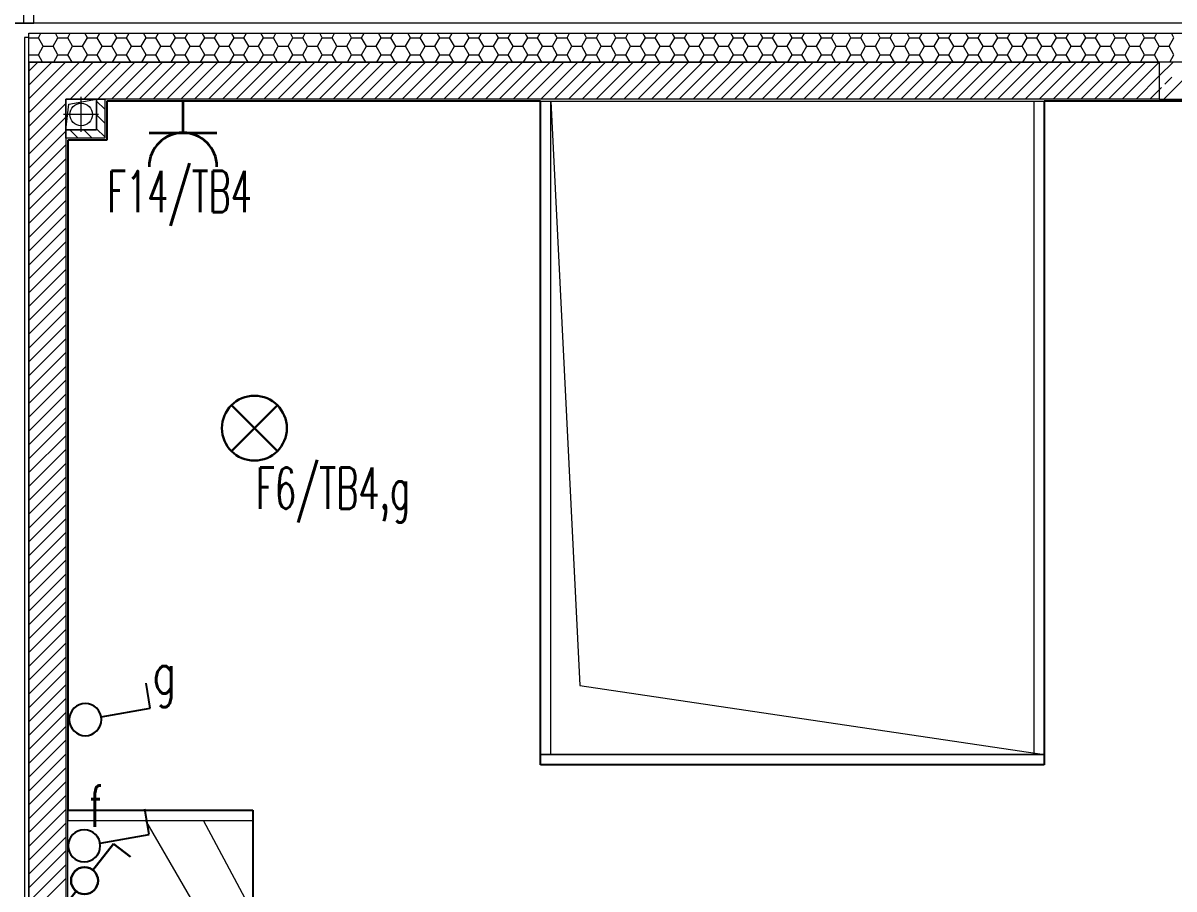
# Model space of a CAD drawing. Header units: millimetres. Extents: x 1780 to 154263, y -7240 to 17216.
# Drawn here: x 124720 to 125280, y 3268 to 3690 of the extents above; entities that cross this region are included whole.
import ezdxf

# ---------------------------------------------------------------- set-up
doc = ezdxf.new("R2010")
doc.units = ezdxf.units.MM
for name, color, linetype, lineweight in [('2d_SX_gruba przekroje', 90, 'Continuous', 20), ('2d_SX_instalacje szkic - kanalizacja sanitarna', 44, 'Continuous', 5), ('2d_SX_oznaczenia', 40, 'Continuous', 0), ('2d_SX_przebicia', 96, 'Continuous', 13), ('2d_SX_szraf', 251, 'Continuous', 0), ('2d_SX_warstwy', 181, 'Continuous', 9), ('2d_SX_widok', 10, 'Continuous', 9)]:
    doc.layers.add(name, color=color, linetype=linetype, lineweight=lineweight)
doc.layers.add('2d_SX_powierzchnia', color=251, linetype='Continuous', plot=False)
doc.layers.add('2d_SX_rewizja 18 września', color=210, linetype='Continuous')
doc.layers.add('60 instalacje elektryka', color=10, linetype='Continuous')
doc.styles.add('OPIS', font='simplex.shx', dxfattribs={"width": 0.7, "height": 4})

# ---------------------------------------------------------------- blocks, each defined once
blk = doc.blocks.new('lampa1')
at = {"layer": '60 instalacje elektryka', "lineweight": 30}
for p, q in [((2045.42, 2946.75), (2067.75, 2924.42)), ((2067.75, 2946.75), (2045.42, 2924.42))]:
    blk.add_line(p, q, dxfattribs=at)
blk.add_circle((2056.58, 2935.58), 15.79, dxfattribs=at)
blk = doc.blocks.new('wyl jednbieg')
at = {"layer": '60 instalacje elektryka', "lineweight": 30}
for p, q in [((2059.79, 3882.77), (2066.28, 3897.38)), ((2066.28, 3897.38), (2075.69, 3893.31))]:
    blk.add_line(p, q, dxfattribs=at)
blk.add_circle((2057.17, 3876.88), 6.45, dxfattribs=at)
blk = doc.blocks.new('schodowy')
blk.add_blockref('wyl jednbieg', (82.33, 4.2))
at = {"rotation": 180}
blk.add_blockref('wyl jednbieg', (4196.68, 7757.96), dxfattribs=at)
blk = doc.blocks.new('jednobiegunowy')
at = {"layer": '60 instalacje elektryka'}
for p, q in [((2190.56, 2793.4), (2200.02, 2802.78)), ((2200.02, 2802.78), (2204.88, 2797.97))]:
    blk.add_line(p, q, dxfattribs=at)
blk.add_circle((2187.5, 2790.37), 4.3, dxfattribs=at)
blk = doc.blocks.new('gniazdo')
at = {"layer": '60 instalacje elektryka', "lineweight": 35}
for p, q in [((1911.132, 1039.393), (1911.132, 1043.76)), ((1911.132, 1041.576), (1909.09, 1041.576))]:
    blk.add_line(p, q, dxfattribs=at)
blk.add_arc((1913.316, 1041.576), 2.184, 90, 270, dxfattribs=at)
blk = doc.blocks.new('2p bc')
at = {"layer": '2d_SX_gruba przekroje', "color": 8}
for p, q in [((107677, 2098.67), (108522.5, 2098.67)), ((109368, 2098.67), (108522.5, 2098.67)), ((108563, 2041.67), (108563, 2060.67)), ((108563, 2060.67), (109330, 2060.67)), ((108544, 1290.67), (108544, 2041.67)), ((108544, 2041.67), (108563, 2041.67))]:
    blk.add_line(p, q, dxfattribs=at)
at = {"layer": '2d_SX_instalacje szkic - kanalizacja sanitarna', "color": 8}
for points in [[(108550.5, 2045.67), (108550.5, 2062.67)], [(108550.5, 2045.67), (108550.5, 2062.67)], [(108559, 2054.17), (108542, 2054.17)], [(108559, 2054.17), (108542, 2054.17)]]:
    blk.add_lwpolyline(points, dxfattribs=at)
blk.add_circle((108550.5, 2054.17), 5.5, dxfattribs=at)
blk.add_circle((108550.5, 2054.17), 5.5, dxfattribs=at)
at = {"layer": '2d_SX_oznaczenia', "color": 8, "ltscale": 0.5}
blk.add_line((108634, 1665.67), (108610.11, 1710.67), dxfattribs=at)
at = {"layer": '2d_SX_powierzchnia', "color": 8}
for p, q in [((108563, 2060.67), (108563, 2041.67)), ((108774, 2060.67), (108563, 2060.67)), ((108774, 1737.67), (108774, 2060.67)), ((109330, 2060.67), (109019, 2060.67)), ((109019, 2060.67), (109019, 1737.67)), ((108563, 2041.67), (108544, 2041.67)), ((108544, 2041.67), (108544, 1715.67)), ((109019, 1737.67), (108774, 1737.67)), ((108544, 1715.67), (108634, 1715.67)), ((108634, 1715.67), (108634, 1630.67))]:
    blk.add_line(p, q, dxfattribs=at)
at = {"layer": '2d_SX_przebicia', "color": 8}
for p, q in [((108543, 2046.67), (108543, 2061.67)), ((108543, 2061.67), (108558, 2061.67)), ((108543, 2046.67), (108543, 2061.67)), ((108543, 2061.67), (108558, 2061.67)), ((108544.59, 2059.18), (108558, 2061.67)), ((108558, 2061.67), (108558, 2046.67)), ((108558, 2061.67), (108558, 2046.67)), ((108543, 2046.67), (108544.59, 2059.18)), ((108558, 2046.67), (108543, 2046.67)), ((108558, 2046.67), (108543, 2046.67))]:
    blk.add_line(p, q, dxfattribs=at)
at = {"layer": '2d_SX_szraf', "color": 8, "linetype": 'Continuous'}
for p, q in [((108525, 2091.51), (108529.73, 2091.51)), ((108529.73, 2091.51), (108530.97, 2093.67)), ((108532.11, 2087.38), (108529.73, 2091.51)), ((108536.87, 2087.38), (108539.25, 2091.51)), ((108539.25, 2091.51), (108538.01, 2093.67)), ((108539.25, 2091.51), (108544.02, 2091.51)), ((108544.02, 2091.51), (108545.26, 2093.67)), ((108546.4, 2087.38), (108544.02, 2091.51)), ((108551.16, 2087.38), (108553.54, 2091.51)), ((108553.54, 2091.51), (108552.29, 2093.67)), ((108553.54, 2091.51), (108558.3, 2091.51)), ((108558.3, 2091.51), (108559.55, 2093.67)), ((108560.68, 2087.38), (108558.3, 2091.51)), ((108565.45, 2087.38), (108567.83, 2091.51)), ((108567.83, 2091.51), (108566.58, 2093.67)), ((108567.83, 2091.51), (108572.59, 2091.51)), ((108572.59, 2091.51), (108573.84, 2093.67)), ((108574.97, 2087.38), (108572.59, 2091.51)), ((108579.73, 2087.38), (108582.12, 2091.51)), ((108582.12, 2091.51), (108580.87, 2093.67)), ((108582.12, 2091.51), (108586.88, 2091.51)), ((108586.88, 2091.51), (108588.12, 2093.67)), ((108589.26, 2087.38), (108586.88, 2091.51)), ((108594.02, 2087.38), (108596.4, 2091.51)), ((108596.4, 2091.51), (108595.16, 2093.67)), ((108596.4, 2091.51), (108601.17, 2091.51)), ((108601.17, 2091.51), (108602.41, 2093.67)), ((108603.55, 2087.38), (108601.17, 2091.51)), ((108608.31, 2087.38), (108610.69, 2091.51)), ((108610.69, 2091.51), (108609.44, 2093.67)), ((108610.69, 2091.51), (108615.45, 2091.51)), ((108615.45, 2091.51), (108616.7, 2093.67)), ((108617.83, 2087.38), (108615.45, 2091.51)), ((108622.6, 2087.38), (108624.98, 2091.51)), ((108624.98, 2091.51), (108623.73, 2093.67)), ((108624.98, 2091.51), (108629.74, 2091.51)), ((108629.74, 2091.51), (108630.99, 2093.67)), ((108632.12, 2087.38), (108629.74, 2091.51)), ((108636.88, 2087.38), (108639.27, 2091.51)), ((108639.27, 2091.51), (108638.02, 2093.67)), ((108639.27, 2091.51), (108644.03, 2091.51)), ((108644.03, 2091.51), (108645.27, 2093.67)), ((108646.41, 2087.38), (108644.03, 2091.51)), ((108651.17, 2087.38), (108653.55, 2091.51)), ((108653.55, 2091.51), (108652.31, 2093.67)), ((108653.55, 2091.51), (108658.32, 2091.51)), ((108658.32, 2091.51), (108659.56, 2093.67)), ((108660.7, 2087.38), (108658.32, 2091.51)), ((108665.46, 2087.38), (108667.84, 2091.51)), ((108667.84, 2091.51), (108666.59, 2093.67)), ((108667.84, 2091.51), (108672.6, 2091.51)), ((108672.6, 2091.51), (108673.85, 2093.67)), ((108674.98, 2087.38), (108672.6, 2091.51)), ((108679.75, 2087.38), (108682.13, 2091.51)), ((108682.13, 2091.51), (108680.88, 2093.67)), ((108682.13, 2091.51), (108686.89, 2091.51)), ((108686.89, 2091.51), (108688.14, 2093.67)), ((108689.27, 2087.38), (108686.89, 2091.51)), ((108694.03, 2087.38), (108696.42, 2091.51)), ((108696.42, 2091.51), (108695.17, 2093.67)), ((108696.42, 2091.51), (108701.18, 2091.51)), ((108701.18, 2091.51), (108702.42, 2093.67)), ((108703.56, 2087.38), (108701.18, 2091.51)), ((108708.32, 2087.38), (108710.7, 2091.51)), ((108710.7, 2091.51), (108709.46, 2093.67)), ((108710.7, 2091.51), (108715.47, 2091.51)), ((108715.47, 2091.51), (108716.71, 2093.67)), ((108717.85, 2087.38), (108715.47, 2091.51)), ((108722.61, 2087.38), (108724.99, 2091.51)), ((108724.99, 2091.51), (108723.74, 2093.67)), ((108724.99, 2091.51), (108729.75, 2091.51)), ((108729.75, 2091.51), (108731, 2093.67)), ((108732.13, 2087.38), (108729.75, 2091.51)), ((108736.9, 2087.38), (108739.28, 2091.51)), ((108739.28, 2091.51), (108738.03, 2093.67)), ((108739.28, 2091.51), (108744.04, 2091.51)), ((108744.04, 2091.51), (108745.29, 2093.67)), ((108746.42, 2087.38), (108744.04, 2091.51)), ((108751.18, 2087.38), (108753.57, 2091.51)), ((108753.57, 2091.51), (108752.32, 2093.67)), ((108753.57, 2091.51), (108758.33, 2091.51)), ((108758.33, 2091.51), (108759.57, 2093.67)), ((108760.71, 2087.38), (108758.33, 2091.51)), ((108765.47, 2087.38), (108767.85, 2091.51)), ((108767.85, 2091.51), (108766.61, 2093.67)), ((108767.85, 2091.51), (108772.62, 2091.51)), ((108772.62, 2091.51), (108773.86, 2093.67)), ((108775, 2087.38), (108772.62, 2091.51)), ((108779.76, 2087.38), (108782.14, 2091.51)), ((108782.14, 2091.51), (108780.89, 2093.67)), ((108782.14, 2091.51), (108786.9, 2091.51)), ((108786.9, 2091.51), (108788.15, 2093.67)), ((108789.28, 2087.38), (108786.9, 2091.51)), ((108794.05, 2087.38), (108796.43, 2091.51)), ((108796.43, 2091.51), (108795.18, 2093.67)), ((108796.43, 2091.51), (108801.19, 2091.51)), ((108801.19, 2091.51), (108802.44, 2093.67)), ((108803.57, 2087.38), (108801.19, 2091.51)), ((108808.33, 2087.38), (108810.72, 2091.51)), ((108810.72, 2091.51), (108809.47, 2093.67)), ((108810.72, 2091.51), (108815.48, 2091.51)), ((108815.48, 2091.51), (108816.72, 2093.67)), ((108817.86, 2087.38), (108815.48, 2091.51)), ((108822.62, 2087.38), (108825, 2091.51)), ((108825, 2091.51), (108823.76, 2093.67)), ((108825, 2091.51), (108829.77, 2091.51)), ((108829.77, 2091.51), (108831.01, 2093.67)), ((108832.15, 2087.38), (108829.77, 2091.51)), ((108836.91, 2087.38), (108839.29, 2091.51)), ((108839.29, 2091.51), (108838.04, 2093.67)), ((108839.29, 2091.51), (108844.05, 2091.51)), ((108844.05, 2091.51), (108845.3, 2093.67)), ((108846.43, 2087.38), (108844.05, 2091.51)), ((108851.2, 2087.38), (108853.58, 2091.51)), ((108853.58, 2091.51), (108852.33, 2093.67)), ((108853.58, 2091.51), (108858.34, 2091.51)), ((108858.34, 2091.51), (108859.59, 2093.67)), ((108860.72, 2087.38), (108858.34, 2091.51)), ((108865.48, 2087.38), (108867.87, 2091.51)), ((108867.87, 2091.51), (108866.62, 2093.67)), ((108867.87, 2091.51), (108872.63, 2091.51)), ((108872.63, 2091.51), (108873.87, 2093.67)), ((108875.01, 2087.38), (108872.63, 2091.51)), ((108879.77, 2087.38), (108882.15, 2091.51)), ((108882.15, 2091.51), (108880.91, 2093.67)), ((108882.15, 2091.51), (108886.92, 2091.51)), ((108886.92, 2091.51), (108888.16, 2093.67)), ((108889.3, 2087.38), (108886.92, 2091.51)), ((108894.06, 2087.38), (108896.44, 2091.51)), ((108896.44, 2091.51), (108895.19, 2093.67)), ((108896.44, 2091.51), (108901.2, 2091.51)), ((108901.2, 2091.51), (108902.45, 2093.67)), ((108903.58, 2087.38), (108901.2, 2091.51)), ((108908.35, 2087.38), (108910.73, 2091.51)), ((108910.73, 2091.51), (108909.48, 2093.67)), ((108910.73, 2091.51), (108915.49, 2091.51)), ((108915.49, 2091.51), (108916.74, 2093.67)), ((108917.87, 2087.38), (108915.49, 2091.51)), ((108922.63, 2087.38), (108925.02, 2091.51)), ((108925.02, 2091.51), (108923.77, 2093.67)), ((108925.02, 2091.51), (108929.78, 2091.51)), ((108929.78, 2091.51), (108931.02, 2093.67)), ((108932.16, 2087.38), (108929.78, 2091.51)), ((108936.92, 2087.38), (108939.3, 2091.51)), ((108939.3, 2091.51), (108938.06, 2093.67)), ((108939.3, 2091.51), (108944.07, 2091.51)), ((108944.07, 2091.51), (108945.31, 2093.67)), ((108946.45, 2087.38), (108944.07, 2091.51)), ((108951.21, 2087.38), (108953.59, 2091.51)), ((108953.59, 2091.51), (108952.34, 2093.67)), ((108953.59, 2091.51), (108958.35, 2091.51)), ((108958.35, 2091.51), (108959.6, 2093.67)), ((108960.73, 2087.38), (108958.35, 2091.51)), ((108965.5, 2087.38), (108967.88, 2091.51)), ((108967.88, 2091.51), (108966.63, 2093.67)), ((108967.88, 2091.51), (108972.64, 2091.51)), ((108972.64, 2091.51), (108973.89, 2093.67)), ((108975.02, 2087.38), (108972.64, 2091.51)), ((108979.78, 2087.38), (108982.17, 2091.51)), ((108982.17, 2091.51), (108980.92, 2093.67)), ((108982.17, 2091.51), (108986.93, 2091.51)), ((108986.93, 2091.51), (108988.17, 2093.67)), ((108989.31, 2087.38), (108986.93, 2091.51)), ((108994.07, 2087.38), (108996.45, 2091.51)), ((108996.45, 2091.51), (108995.21, 2093.67)), ((108996.45, 2091.51), (109001.22, 2091.51)), ((109001.22, 2091.51), (109002.46, 2093.67)), ((109003.6, 2087.38), (109001.22, 2091.51)), ((109008.36, 2087.38), (109010.74, 2091.51)), ((109010.74, 2091.51), (109009.49, 2093.67)), ((109010.74, 2091.51), (109015.5, 2091.51)), ((109015.5, 2091.51), (109016.75, 2093.67)), ((109017.88, 2087.38), (109015.5, 2091.51)), ((109022.65, 2087.38), (109025.03, 2091.51)), ((109025.03, 2091.51), (109023.78, 2093.67)), ((109025.03, 2091.51), (109029.79, 2091.51)), ((109029.79, 2091.51), (109031.04, 2093.67)), ((109032.17, 2087.38), (109029.79, 2091.51)), ((109036.93, 2087.38), (109039.32, 2091.51)), ((109039.32, 2091.51), (109038.07, 2093.67)), ((109039.32, 2091.51), (109044.08, 2091.51)), ((109044.08, 2091.51), (109045.32, 2093.67)), ((109046.46, 2087.38), (109044.08, 2091.51)), ((109051.22, 2087.38), (109053.6, 2091.51)), ((109053.6, 2091.51), (109052.36, 2093.67)), ((109053.6, 2091.51), (109058.37, 2091.51)), ((109058.37, 2091.51), (109059.61, 2093.67)), ((109060.75, 2087.38), (109058.37, 2091.51)), ((109065.51, 2087.38), (109067.89, 2091.51)), ((109067.89, 2091.51), (109066.64, 2093.67)), ((109067.89, 2091.51), (109072.65, 2091.51)), ((109072.65, 2091.51), (109073.9, 2093.67)), ((109075.03, 2087.38), (109072.65, 2091.51)), ((109079.8, 2087.38), (109082.18, 2091.51)), ((109082.18, 2091.51), (109080.93, 2093.67)), ((108525, 2083.26), (108529.73, 2083.26)), ((108529.73, 2083.26), (108532.11, 2087.38)), ((108531.8, 2079.67), (108529.73, 2083.26)), ((108532.11, 2087.38), (108536.87, 2087.38)), ((108539.25, 2083.26), (108536.87, 2087.38)), ((108537.18, 2079.67), (108539.25, 2083.26)), ((108539.25, 2083.26), (108544.02, 2083.26)), ((108544.02, 2083.26), (108546.4, 2087.38)), ((108546.09, 2079.67), (108544.02, 2083.26)), ((108546.4, 2087.38), (108551.16, 2087.38)), ((108553.54, 2083.26), (108551.16, 2087.38)), ((108551.47, 2079.67), (108553.54, 2083.26)), ((108553.54, 2083.26), (108558.3, 2083.26)), ((108558.3, 2083.26), (108560.68, 2087.38)), ((108560.38, 2079.67), (108558.3, 2083.26)), ((108560.68, 2087.38), (108565.45, 2087.38)), ((108567.83, 2083.26), (108565.45, 2087.38)), ((108565.75, 2079.67), (108567.83, 2083.26)), ((108567.83, 2083.26), (108572.59, 2083.26)), ((108572.59, 2083.26), (108574.97, 2087.38)), ((108574.66, 2079.67), (108572.59, 2083.26)), ((108574.97, 2087.38), (108579.73, 2087.38)), ((108582.12, 2083.26), (108579.73, 2087.38)), ((108580.04, 2079.67), (108582.12, 2083.26)), ((108582.12, 2083.26), (108586.88, 2083.26)), ((108586.88, 2083.26), (108589.26, 2087.38)), ((108588.95, 2079.67), (108586.88, 2083.26)), ((108589.26, 2087.38), (108594.02, 2087.38)), ((108596.4, 2083.26), (108594.02, 2087.38)), ((108594.33, 2079.67), (108596.4, 2083.26)), ((108596.4, 2083.26), (108601.17, 2083.26)), ((108601.17, 2083.26), (108603.55, 2087.38)), ((108603.24, 2079.67), (108601.17, 2083.26)), ((108603.55, 2087.38), (108608.31, 2087.38)), ((108610.69, 2083.26), (108608.31, 2087.38)), ((108608.62, 2079.67), (108610.69, 2083.26)), ((108610.69, 2083.26), (108615.45, 2083.26)), ((108615.45, 2083.26), (108617.83, 2087.38)), ((108617.53, 2079.67), (108615.45, 2083.26)), ((108617.83, 2087.38), (108622.6, 2087.38)), ((108624.98, 2083.26), (108622.6, 2087.38)), ((108622.9, 2079.67), (108624.98, 2083.26)), ((108624.98, 2083.26), (108629.74, 2083.26)), ((108629.74, 2083.26), (108632.12, 2087.38)), ((108631.81, 2079.67), (108629.74, 2083.26)), ((108632.12, 2087.38), (108636.88, 2087.38)), ((108639.27, 2083.26), (108636.88, 2087.38)), ((108637.19, 2079.67), (108639.27, 2083.26)), ((108639.27, 2083.26), (108644.03, 2083.26)), ((108644.03, 2083.26), (108646.41, 2087.38)), ((108646.1, 2079.67), (108644.03, 2083.26)), ((108646.41, 2087.38), (108651.17, 2087.38)), ((108653.55, 2083.26), (108651.17, 2087.38)), ((108651.48, 2079.67), (108653.55, 2083.26)), ((108653.55, 2083.26), (108658.32, 2083.26)), ((108658.32, 2083.26), (108660.7, 2087.38)), ((108660.39, 2079.67), (108658.32, 2083.26)), ((108660.7, 2087.38), (108665.46, 2087.38)), ((108667.84, 2083.26), (108665.46, 2087.38)), ((108665.77, 2079.67), (108667.84, 2083.26)), ((108667.84, 2083.26), (108672.6, 2083.26)), ((108672.6, 2083.26), (108674.98, 2087.38)), ((108674.68, 2079.67), (108672.6, 2083.26)), ((108674.98, 2087.38), (108679.75, 2087.38)), ((108682.13, 2083.26), (108679.75, 2087.38)), ((108680.05, 2079.67), (108682.13, 2083.26)), ((108682.13, 2083.26), (108686.89, 2083.26)), ((108686.89, 2083.26), (108689.27, 2087.38)), ((108688.96, 2079.67), (108686.89, 2083.26)), ((108689.27, 2087.38), (108694.03, 2087.38)), ((108696.42, 2083.26), (108694.03, 2087.38)), ((108694.34, 2079.67), (108696.42, 2083.26)), ((108696.42, 2083.26), (108701.18, 2083.26)), ((108701.18, 2083.26), (108703.56, 2087.38)), ((108703.25, 2079.67), (108701.18, 2083.26)), ((108703.56, 2087.38), (108708.32, 2087.38)), ((108710.7, 2083.26), (108708.32, 2087.38)), ((108708.63, 2079.67), (108710.7, 2083.26)), ((108710.7, 2083.26), (108715.47, 2083.26)), ((108715.47, 2083.26), (108717.85, 2087.38)), ((108717.54, 2079.67), (108715.47, 2083.26)), ((108717.85, 2087.38), (108722.61, 2087.38)), ((108724.99, 2083.26), (108722.61, 2087.38)), ((108722.92, 2079.67), (108724.99, 2083.26)), ((108724.99, 2083.26), (108729.75, 2083.26)), ((108729.75, 2083.26), (108732.13, 2087.38)), ((108731.83, 2079.67), (108729.75, 2083.26)), ((108732.13, 2087.38), (108736.9, 2087.38)), ((108739.28, 2083.26), (108736.9, 2087.38)), ((108737.2, 2079.67), (108739.28, 2083.26)), ((108739.28, 2083.26), (108744.04, 2083.26)), ((108744.04, 2083.26), (108746.42, 2087.38)), ((108746.11, 2079.67), (108744.04, 2083.26)), ((108746.42, 2087.38), (108751.18, 2087.38)), ((108753.57, 2083.26), (108751.18, 2087.38)), ((108751.49, 2079.67), (108753.57, 2083.26)), ((108753.57, 2083.26), (108758.33, 2083.26)), ((108758.33, 2083.26), (108760.71, 2087.38)), ((108760.4, 2079.67), (108758.33, 2083.26)), ((108760.71, 2087.38), (108765.47, 2087.38)), ((108767.85, 2083.26), (108765.47, 2087.38)), ((108765.78, 2079.67), (108767.85, 2083.26)), ((108767.85, 2083.26), (108772.62, 2083.26)), ((108772.62, 2083.26), (108775, 2087.38)), ((108774.69, 2079.67), (108772.62, 2083.26)), ((108775, 2087.38), (108779.76, 2087.38)), ((108782.14, 2083.26), (108779.76, 2087.38)), ((108780.07, 2079.67), (108782.14, 2083.26)), ((108782.14, 2083.26), (108786.9, 2083.26)), ((108786.9, 2083.26), (108789.28, 2087.38)), ((108788.98, 2079.67), (108786.9, 2083.26)), ((108789.28, 2087.38), (108794.05, 2087.38)), ((108796.43, 2083.26), (108794.05, 2087.38)), ((108794.35, 2079.67), (108796.43, 2083.26)), ((108796.43, 2083.26), (108801.19, 2083.26)), ((108801.19, 2083.26), (108803.57, 2087.38)), ((108803.26, 2079.67), (108801.19, 2083.26)), ((108803.57, 2087.38), (108808.33, 2087.38)), ((108810.72, 2083.26), (108808.33, 2087.38)), ((108808.64, 2079.67), (108810.72, 2083.26)), ((108810.72, 2083.26), (108815.48, 2083.26)), ((108815.48, 2083.26), (108817.86, 2087.38)), ((108817.55, 2079.67), (108815.48, 2083.26)), ((108817.86, 2087.38), (108822.62, 2087.38)), ((108825, 2083.26), (108822.62, 2087.38)), ((108822.93, 2079.67), (108825, 2083.26)), ((108825, 2083.26), (108829.77, 2083.26)), ((108829.77, 2083.26), (108832.15, 2087.38)), ((108831.84, 2079.67), (108829.77, 2083.26)), ((108832.15, 2087.38), (108836.91, 2087.38)), ((108839.29, 2083.26), (108836.91, 2087.38)), ((108837.22, 2079.67), (108839.29, 2083.26)), ((108839.29, 2083.26), (108844.05, 2083.26)), ((108844.05, 2083.26), (108846.43, 2087.38)), ((108846.13, 2079.67), (108844.05, 2083.26)), ((108846.43, 2087.38), (108851.2, 2087.38)), ((108853.58, 2083.26), (108851.2, 2087.38)), ((108851.5, 2079.67), (108853.58, 2083.26)), ((108853.58, 2083.26), (108858.34, 2083.26)), ((108858.34, 2083.26), (108860.72, 2087.38)), ((108860.41, 2079.67), (108858.34, 2083.26)), ((108860.72, 2087.38), (108865.48, 2087.38)), ((108867.87, 2083.26), (108865.48, 2087.38)), ((108865.79, 2079.67), (108867.87, 2083.26)), ((108867.87, 2083.26), (108872.63, 2083.26)), ((108872.63, 2083.26), (108875.01, 2087.38)), ((108874.7, 2079.67), (108872.63, 2083.26)), ((108875.01, 2087.38), (108879.77, 2087.38)), ((108882.15, 2083.26), (108879.77, 2087.38)), ((108880.08, 2079.67), (108882.15, 2083.26)), ((108882.15, 2083.26), (108886.92, 2083.26)), ((108886.92, 2083.26), (108889.3, 2087.38)), ((108888.99, 2079.67), (108886.92, 2083.26)), ((108889.3, 2087.38), (108894.06, 2087.38)), ((108896.44, 2083.26), (108894.06, 2087.38)), ((108894.37, 2079.67), (108896.44, 2083.26)), ((108896.44, 2083.26), (108901.2, 2083.26)), ((108901.2, 2083.26), (108903.58, 2087.38)), ((108903.28, 2079.67), (108901.2, 2083.26)), ((108903.58, 2087.38), (108908.35, 2087.38)), ((108910.73, 2083.26), (108908.35, 2087.38)), ((108908.65, 2079.67), (108910.73, 2083.26)), ((108910.73, 2083.26), (108915.49, 2083.26)), ((108915.49, 2083.26), (108917.87, 2087.38)), ((108917.56, 2079.67), (108915.49, 2083.26)), ((108917.87, 2087.38), (108922.63, 2087.38)), ((108925.02, 2083.26), (108922.63, 2087.38)), ((108922.94, 2079.67), (108925.02, 2083.26)), ((108925.02, 2083.26), (108929.78, 2083.26)), ((108929.78, 2083.26), (108932.16, 2087.38)), ((108931.85, 2079.67), (108929.78, 2083.26)), ((108932.16, 2087.38), (108936.92, 2087.38)), ((108939.3, 2083.26), (108936.92, 2087.38)), ((108937.23, 2079.67), (108939.3, 2083.26)), ((108939.3, 2083.26), (108944.07, 2083.26)), ((108944.07, 2083.26), (108946.45, 2087.38)), ((108946.14, 2079.67), (108944.07, 2083.26)), ((108946.45, 2087.38), (108951.21, 2087.38)), ((108953.59, 2083.26), (108951.21, 2087.38)), ((108951.52, 2079.67), (108953.59, 2083.26)), ((108953.59, 2083.26), (108958.35, 2083.26)), ((108958.35, 2083.26), (108960.73, 2087.38)), ((108960.43, 2079.67), (108958.35, 2083.26)), ((108960.73, 2087.38), (108965.5, 2087.38)), ((108967.88, 2083.26), (108965.5, 2087.38)), ((108965.8, 2079.67), (108967.88, 2083.26)), ((108967.88, 2083.26), (108972.64, 2083.26)), ((108972.64, 2083.26), (108975.02, 2087.38)), ((108974.71, 2079.67), (108972.64, 2083.26)), ((108975.02, 2087.38), (108979.78, 2087.38)), ((108982.17, 2083.26), (108979.78, 2087.38)), ((108980.09, 2079.67), (108982.17, 2083.26)), ((108982.17, 2083.26), (108986.93, 2083.26)), ((108986.93, 2083.26), (108989.31, 2087.38)), ((108989, 2079.67), (108986.93, 2083.26)), ((108989.31, 2087.38), (108994.07, 2087.38)), ((108996.45, 2083.26), (108994.07, 2087.38)), ((108994.38, 2079.67), (108996.45, 2083.26)), ((108996.45, 2083.26), (109001.22, 2083.26)), ((109001.22, 2083.26), (109003.6, 2087.38)), ((109003.29, 2079.67), (109001.22, 2083.26)), ((109003.6, 2087.38), (109008.36, 2087.38)), ((109010.74, 2083.26), (109008.36, 2087.38)), ((109008.67, 2079.67), (109010.74, 2083.26)), ((109010.74, 2083.26), (109015.5, 2083.26)), ((109015.5, 2083.26), (109017.88, 2087.38)), ((109017.58, 2079.67), (109015.5, 2083.26)), ((109017.88, 2087.38), (109022.65, 2087.38)), ((109025.03, 2083.26), (109022.65, 2087.38)), ((109022.95, 2079.67), (109025.03, 2083.26)), ((109025.03, 2083.26), (109029.79, 2083.26)), ((109029.79, 2083.26), (109032.17, 2087.38)), ((109031.86, 2079.67), (109029.79, 2083.26)), ((109032.17, 2087.38), (109036.93, 2087.38)), ((109039.32, 2083.26), (109036.93, 2087.38)), ((109037.24, 2079.67), (109039.32, 2083.26)), ((109039.32, 2083.26), (109044.08, 2083.26)), ((109044.08, 2083.26), (109046.46, 2087.38)), ((109046.15, 2079.67), (109044.08, 2083.26)), ((109046.46, 2087.38), (109051.22, 2087.38)), ((109053.6, 2083.26), (109051.22, 2087.38)), ((109051.53, 2079.67), (109053.6, 2083.26)), ((109053.6, 2083.26), (109058.37, 2083.26)), ((109058.37, 2083.26), (109060.75, 2087.38)), ((109060.44, 2079.67), (109058.37, 2083.26)), ((109060.75, 2087.38), (109065.51, 2087.38)), ((109067.89, 2083.26), (109065.51, 2087.38)), ((109065.82, 2079.67), (109067.89, 2083.26)), ((109067.89, 2083.26), (109072.65, 2083.26)), ((109072.65, 2083.26), (109075.03, 2087.38)), ((109074.73, 2079.67), (109072.65, 2083.26)), ((109075.03, 2087.38), (109079.8, 2087.38)), ((109082.18, 2083.26), (109079.8, 2087.38)), ((109080.1, 2079.67), (109082.18, 2083.26)), ((108525, 2075.2), (108529.46, 2079.67)), ((108525, 2068.47), (108536.2, 2079.67)), ((108525, 2061.73), (108542.93, 2079.67)), ((108525, 2055), (108549.67, 2079.67)), ((108525, 2048.26), (108556.4, 2079.67)), ((108545.14, 2061.67), (108563.14, 2079.67)), ((108551.87, 2061.67), (108569.87, 2079.67)), ((108558.61, 2061.67), (108576.61, 2079.67)), ((108565.34, 2061.67), (108583.34, 2079.67)), ((108572.08, 2061.67), (108590.08, 2079.67)), ((108578.81, 2061.67), (108596.81, 2079.67)), ((108585.55, 2061.67), (108603.55, 2079.67)), ((108592.28, 2061.67), (108610.28, 2079.67)), ((108599.02, 2061.67), (108617.02, 2079.67)), ((108605.75, 2061.67), (108623.75, 2079.67)), ((108612.49, 2061.67), (108630.49, 2079.67)), ((108619.22, 2061.67), (108637.22, 2079.67)), ((108625.96, 2061.67), (108643.96, 2079.67)), ((108632.69, 2061.67), (108650.69, 2079.67)), ((108639.43, 2061.67), (108657.43, 2079.67)), ((108646.16, 2061.67), (108664.16, 2079.67)), ((108652.9, 2061.67), (108670.9, 2079.67)), ((108659.63, 2061.67), (108677.63, 2079.67)), ((108666.37, 2061.67), (108684.37, 2079.67)), ((108673.11, 2061.67), (108691.11, 2079.67)), ((108679.84, 2061.67), (108697.84, 2079.67)), ((108686.58, 2061.67), (108704.58, 2079.67)), ((108693.31, 2061.67), (108711.31, 2079.67)), ((108700.05, 2061.67), (108718.05, 2079.67)), ((108706.78, 2061.67), (108724.78, 2079.67)), ((108713.52, 2061.67), (108731.52, 2079.67)), ((108720.25, 2061.67), (108738.25, 2079.67)), ((108726.99, 2061.67), (108744.99, 2079.67)), ((108733.72, 2061.67), (108751.72, 2079.67)), ((108740.46, 2061.67), (108758.46, 2079.67)), ((108747.19, 2061.67), (108765.19, 2079.67)), ((108753.93, 2061.67), (108771.93, 2079.67)), ((108760.66, 2061.67), (108778.66, 2079.67)), ((108767.4, 2061.67), (108785.4, 2079.67)), ((108774.13, 2061.67), (108792.13, 2079.67)), ((108780.87, 2061.67), (108798.87, 2079.67)), ((108787.6, 2061.67), (108805.6, 2079.67)), ((108794.34, 2061.67), (108812.34, 2079.67)), ((108801.07, 2061.67), (108819.07, 2079.67)), ((108807.81, 2061.67), (108825.81, 2079.67)), ((108814.54, 2061.67), (108832.54, 2079.67)), ((108821.28, 2061.67), (108839.28, 2079.67)), ((108828.01, 2061.67), (108846.01, 2079.67)), ((108834.75, 2061.67), (108852.75, 2079.67)), ((108841.49, 2061.67), (108859.49, 2079.67)), ((108848.22, 2061.67), (108866.22, 2079.67)), ((108854.96, 2061.67), (108872.96, 2079.67)), ((108861.69, 2061.67), (108879.69, 2079.67)), ((108868.43, 2061.67), (108886.43, 2079.67)), ((108875.16, 2061.67), (108893.16, 2079.67)), ((108881.9, 2061.67), (108899.9, 2079.67)), ((108888.63, 2061.67), (108906.63, 2079.67)), ((108895.37, 2061.67), (108913.37, 2079.67)), ((108902.1, 2061.67), (108920.1, 2079.67)), ((108908.84, 2061.67), (108926.84, 2079.67)), ((108915.57, 2061.67), (108933.57, 2079.67)), ((108922.31, 2061.67), (108940.31, 2079.67)), ((108929.04, 2061.67), (108947.04, 2079.67)), ((108935.78, 2061.67), (108953.78, 2079.67)), ((108942.51, 2061.67), (108960.51, 2079.67)), ((108949.25, 2061.67), (108967.25, 2079.67)), ((108955.98, 2061.67), (108973.98, 2079.67)), ((108962.72, 2061.67), (108980.72, 2079.67)), ((108969.45, 2061.67), (108987.45, 2079.67)), ((108976.19, 2061.67), (108994.19, 2079.67)), ((108982.92, 2061.67), (109000.92, 2079.67)), ((108989.66, 2061.67), (109007.66, 2079.67)), ((108996.39, 2061.67), (109014.39, 2079.67)), ((109003.13, 2061.67), (109021.13, 2079.67)), ((109009.86, 2061.67), (109027.86, 2079.67)), ((109016.6, 2061.67), (109034.6, 2079.67)), ((109023.34, 2061.67), (109041.34, 2079.67)), ((109030.07, 2061.67), (109048.07, 2079.67)), ((109036.81, 2061.67), (109054.81, 2079.67)), ((109043.54, 2061.67), (109061.54, 2079.67)), ((109050.28, 2061.67), (109068.28, 2079.67)), ((109057.01, 2061.67), (109075, 2079.65)), ((109075, 2072.92), (109081.75, 2079.67)), ((109077.22, 2061.67), (109095.22, 2079.67)), ((109063.75, 2061.67), (109075, 2072.92)), ((109077.76, 2068.94), (109081.12, 2072.31)), ((109070.48, 2061.67), (109075, 2066.18)), ((109075, 2066.18), (109076.07, 2067.26)), ((108562, 2056.69), (108558, 2060.69)), ((108525, 2041.53), (108543, 2059.53)), ((108525, 2034.79), (108543, 2052.79)), ((108562, 2049.96), (108558, 2053.96)), ((108525, 2028.06), (108543, 2046.06)), ((108549.08, 2042.67), (108545.08, 2046.67)), ((108555.82, 2042.67), (108551.82, 2046.67)), ((108562, 2043.22), (108558, 2047.22)), ((108525, 2021.32), (108543, 2039.32)), ((108525, 2014.59), (108543, 2032.59)), ((108525, 2007.85), (108543, 2025.85)), ((108525, 2001.12), (108543, 2019.12)), ((108525, 1994.38), (108543, 2012.38)), ((108525, 1987.65), (108543, 2005.65)), ((108525, 1980.91), (108543, 1998.91)), ((108525, 1974.18), (108543, 1992.18)), ((108525, 1967.44), (108543, 1985.44)), ((108525, 1960.71), (108543, 1978.71)), ((108525, 1953.97), (108543, 1971.97)), ((108525, 1947.24), (108543, 1965.24)), ((108525, 1940.5), (108543, 1958.5)), ((108525, 1933.77), (108543, 1951.77)), ((108525, 1927.03), (108543, 1945.03)), ((108525, 1920.29), (108543, 1938.29)), ((108525, 1913.56), (108543, 1931.56)), ((108525, 1906.82), (108543, 1924.82)), ((108525, 1900.09), (108543, 1918.09)), ((108525, 1893.35), (108543, 1911.35)), ((108525, 1886.62), (108543, 1904.62)), ((108525, 1879.88), (108543, 1897.88)), ((108525, 1873.15), (108543, 1891.15)), ((108525, 1866.41), (108543, 1884.41)), ((108525, 1859.68), (108543, 1877.68)), ((108525, 1852.94), (108543, 1870.94)), ((108525, 1846.21), (108543, 1864.21)), ((108525, 1839.47), (108543, 1857.47)), ((108525, 1832.74), (108543, 1850.74)), ((108525, 1826), (108543, 1844)), ((108525, 1819.27), (108543, 1837.27)), ((108525, 1812.53), (108543, 1830.53)), ((108525, 1805.8), (108543, 1823.8)), ((108525, 1799.06), (108543, 1817.06)), ((108525, 1792.33), (108543, 1810.33)), ((108525, 1785.59), (108543, 1803.59)), ((108525, 1778.86), (108543, 1796.86)), ((108525, 1772.12), (108543, 1790.12)), ((108525, 1765.39), (108543, 1783.39)), ((108525, 1758.65), (108543, 1776.65)), ((108525, 1751.92), (108543, 1769.92)), ((108525, 1745.18), (108543, 1763.18)), ((108525, 1738.44), (108543, 1756.44)), ((108525, 1731.71), (108543, 1749.71)), ((108525, 1724.97), (108543, 1742.97)), ((108525, 1718.24), (108543, 1736.24)), ((108525, 1711.5), (108543, 1729.5)), ((108525, 1704.77), (108543, 1722.77)), ((108525, 1698.03), (108543, 1716.03)), ((108525, 1691.3), (108543, 1709.3)), ((108525, 1684.56), (108543, 1702.56)), ((108525, 1677.83), (108543, 1695.83)), ((108525, 1671.09), (108543, 1689.09)), ((108525, 1664.36), (108543, 1682.36))]:
    blk.add_line(p, q, dxfattribs=at)
at = {"layer": '2d_SX_warstwy', "color": 8}
for p, q in [((108525, 2091.67), (108523, 2091.67)), ((108523, 2091.67), (108523, 1259.67)), ((108525, 1257.67), (108525, 2093.67)), ((108525, 2093.67), (109363, 2093.67)), ((108525, 1259.67), (108525, 2091.67)), ((109349, 2079.67), (108525, 2079.67)), ((108525, 2079.67), (108525, 1271.67)), ((108525, 1271.67), (108525, 2079.67)), ((108525, 2079.67), (109075, 2079.67)), ((109100, 2079.67), (109075, 2079.67)), ((109075, 2079.67), (109075, 2061.67)), ((109075, 2079.67), (109075, 2061.67)), ((109075, 2061.67), (108543, 2061.67)), ((108543, 2061.67), (108543, 1289.67)), ((108558, 2046.67), (108558, 2061.67)), ((108558, 2061.67), (108562, 2061.67)), ((108562, 2061.67), (108562, 2042.67)), ((109075, 2061.67), (109100, 2061.67)), ((108543, 2042.67), (108543, 2046.67)), ((108543, 2046.67), (108558, 2046.67)), ((108562, 2042.67), (108543, 2042.67))]:
    blk.add_line(p, q, dxfattribs=at)
at = {"layer": '2d_SX_widok', "color": 8, "ltscale": 0.5}
for p, q in [((107237, 2098.67), (108522.5, 2098.67)), ((109808, 2098.67), (108522.5, 2098.67)), ((108774, 2060.67), (109019, 2060.67)), ((108774, 1737.67), (108774, 2060.67)), ((108779, 2060.67), (108793.16, 1776.36)), ((108779, 1742.67), (108779, 2060.67)), ((109019, 2060.67), (109019, 1737.67)), ((108793.16, 1776.36), (109019, 1742.67)), ((108774, 1737.67), (108774, 1742.67)), ((108774, 1742.67), (109019, 1742.67)), ((109019, 1742.67), (108779, 1742.67)), ((109019, 1742.67), (109019, 1737.67)), ((109019, 1737.67), (108774, 1737.67)), ((109019, 1737.67), (108774, 1737.67)), ((108634, 1715.67), (108544, 1715.67)), ((108544, 1715.67), (108544, 1710.67)), ((108634, 1710.67), (108634, 1715.67)), ((108544, 1710.67), (108634, 1710.67)), ((108544, 1620.67), (108544, 1710.67)), ((108544, 1710.67), (108634, 1710.67)), ((108628.22, 1630.67), (108582.04, 1710.67)), ((108634, 1710.67), (108634, 1630.67))]:
    blk.add_line(p, q, dxfattribs=at)
at = {"layer": '2d_SX_widok', "color": 8}
for p, q in [((108774, 2060.67), (109019, 2060.67)), ((108774, 1742.67), (108774, 2060.67)), ((108779, 2060.67), (109014, 2060.67)), ((108779, 1742.67), (108779, 2060.67)), ((109014, 2060.67), (109014, 1742.67)), ((109019, 2060.67), (109019, 1742.67)), ((109019, 1742.67), (108774, 1742.67)), ((109014, 1742.67), (108779, 1742.67))]:
    blk.add_line(p, q, dxfattribs=at)
at = {"layer": '2d_SX_widok', "color": 8, "ltscale": 0.5}
for points in [[(108517.5, 2098.67), (108517.5, 2792.68), (108522.5, 2792.68), (108522.5, 2098.67), (108517.5, 2098.67)], [(108527.5, 2098.67), (108527.5, 2792.68), (108522.5, 2792.68), (108522.5, 2098.67), (108527.5, 2098.67)]]:
    blk.add_lwpolyline(points, dxfattribs=at)

msp = doc.modelspace()

# ---------------------------------------------------------------- block references
at = {"layer": '2d_SX_rewizja 18 września'}
msp.add_blockref('2p bc', (16197.39, 1591.16), dxfattribs=at)
at = {"layer": '60 instalacje elektryka'}
for name, p, xscale, yscale, zscale, rotation in [('gniazdo', (116927.13, 18077.31), 7.556206694400001, 7.556206694400001, 7.556206694400001, 270.0000000000001), ('lampa1', (127771, 5551.53), -1.0011, 1.0011, 1.0011, 89.99999999999987), ('jednobiegunowy', (118310.53, 3045.46), -1.818212235840002, 1.818212235840003, 1.818212235840003, 234.6209560665178), ('jednobiegunowy', (118309.98, 2984.04), -1.818212235840002, 1.818212235840003, 1.818212235840003, 234.6209560665178), ('schodowy', (121661.61, -19.84), 1.018535558040001, 1.018535558040001, 1.018535558040001, 345.7012348025409)]:
    msp.add_blockref(name, p, dxfattribs=dict(at, xscale=xscale, yscale=yscale, zscale=zscale, rotation=rotation))

# ---------------------------------------------------------------- texts
at = {"layer": '60 instalacje elektryka', "lineweight": 15, "char_height": 20, "width": 22.1829, "style": 'OPIS'}
for s, insert, attachment_point in [('\\pxql;{\\W0.6;F14/TB4}', (124760.56, 3617.84), 1), ('\\pxql;{\\W0.6;F6/TB4,g}', (124855.07, 3473.48), 3)]:
    msp.add_mtext(s, dxfattribs=dict(at, insert=insert, attachment_point=attachment_point))
at = {"layer": '60 instalacje elektryka', "lineweight": 20, "char_height": 20, "width": 8.2, "attachment_point": 7, "rotation": 360, "style": 'OPIS'}
for s, insert in [('\\pxqr;g', (124785.89, 3356.94)), ('\\pxqr;f', (124750.56, 3298.77))]:
    msp.add_mtext(s, dxfattribs=dict(at, insert=insert))

doc.saveas('drawing.dxf')
